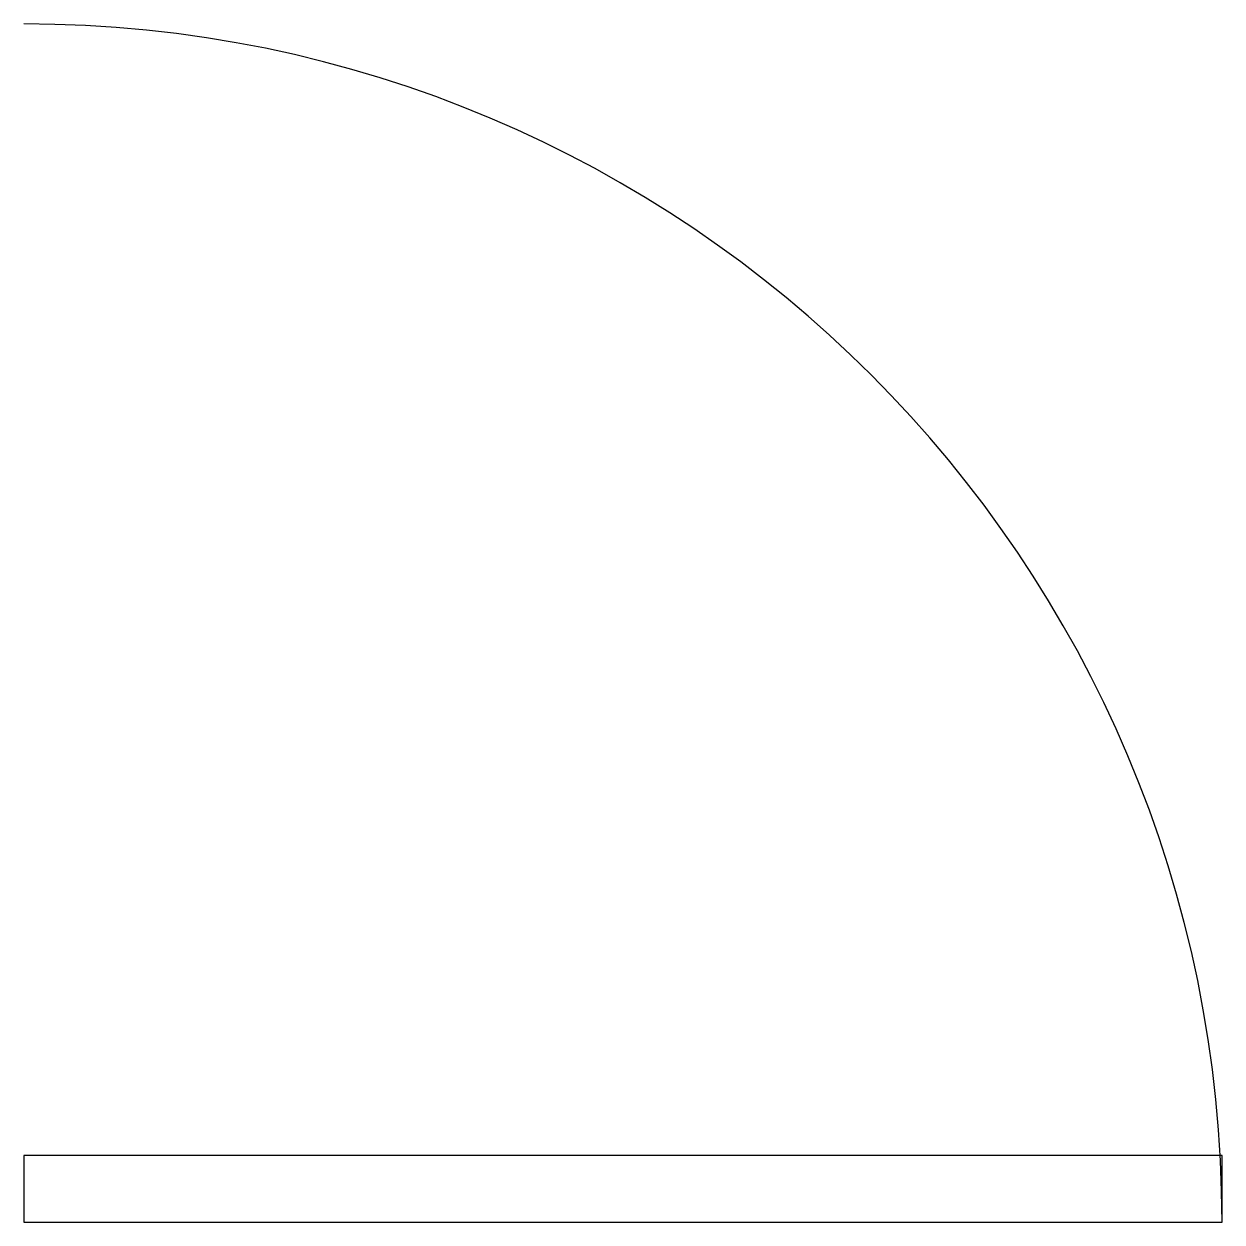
# Model space of a CAD drawing. Header units: millimetres. Extents: x 0 to 900, y 0 to 900.
import ezdxf

# ---------------------------------------------------------------- set-up
doc = ezdxf.new("R2010")
doc.units = ezdxf.units.MM
doc.layers.add('视口', color=7, linetype='Continuous', plot=False)

msp = doc.modelspace()

# ---------------------------------------------------------------- linework, layer by layer
at = {"layer": '视口'}
msp.add_lwpolyline([(0, 0), (900, 0), (900, 50), (0, 50)], close=True, dxfattribs=at)
msp.add_arc((0, 0), 900, 0, 90, dxfattribs=at)

doc.saveas('drawing.dxf')
